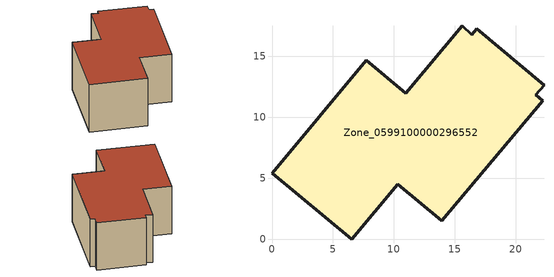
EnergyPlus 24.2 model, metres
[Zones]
Zone_0599100000296552
 floor ground (C_G): 16.79,17.27 22.3,12.64 21.64,11.87 22.19,11.35 13.92,1.52 10.3,4.52 6.54,0 0,5.43 7.72,14.68 10.96,11.99 15.61,17.52 16.39,16.79 z0
 wall outside (C_F): 7.72,14.68 0,5.43 6.54,0 10.3,4.52 13.92,1.52 22.19,11.35 21.64,11.87 22.3,12.64 16.79,17.27 16.39,16.79 15.61,17.52 10.96,11.99 7.72,14.68 z0:7.88
 roof outside (C_R): 22.3,12.64 16.79,17.27 16.39,16.79 15.61,17.52 10.96,11.99 7.72,14.68 0,5.43 6.54,0 10.3,4.52 13.92,1.52 22.19,11.35 21.64,11.87 z7.88
[BUILDING]
Pand.0599100000296552: North Axis=0; Terrain=City; Loads Convergence Tolerance Value=0.04; Temperature Convergence Tolerance Value=0.4; Solar Distribution=FullExterior; Maximum Number of Warmup Days=25; Minimum Number of Warmup Days=1
[Site:Location]
Rotterdam.The.Hague.AP_ZH_NLD Design_Conditions: Latitude=51.96; Longitude=4.45; Time Zone=1; Elevation=-4.5
[SITE:GROUNDTEMPERATURE:BUILDINGSURFACE]
18, 18, 18, 18, 18, 18, 18, 18, 18, 18, 18, 18
[MATERIAL] Thermal Absorptance=0.9; Solar Absorptance=0.7; Visible Absorptance=0.7
Name | Roughness | Thickness | Conductivity | Density | Specific Heat
G.D.1992-2005 | MediumSmooth | 0.15 | 0.06 | 540 | 1210
F.D.1992-2005 | Rough | 0.3 | 0.12 | 1920 | 840
R.D.1992-2005 | MediumRough | 0.2 | 0.08 | 1500 | 1000
[CONSTRUCTION]
C_G: G.D.1992-2005
C_F: F.D.1992-2005
C_R: R.D.1992-2005
[ZONE]
Zone_0599100000296552: Type=1; Multiplier=1; Ceiling Height=Autocalculate; Volume=Autocalculate; Floor Area=autocalculate; Part of Total Floor Area=Yes
[ZONEINFILTRATION:DESIGNFLOWRATE]
Infil_Zone_0599100000296552: Zone or ZoneList or Space or SpaceList=Zone_0599100000296552; Schedule=AlwaysOn; Design Flow Rate Calculation Method=Flow/Area; Flow Rate per Floor Area=0.0021; Constant Term Coefficient=1; Temperature Term Coefficient=0; Velocity Term Coefficient=0; Velocity Squared Term Coefficient=0
[HVACTEMPLATE:ZONE:IDEALLOADSAIRSYSTEM]
Zone_0599100000296552: Maximum Heating Supply Air Temperature=50; Minimum Cooling Supply Air Temperature=13; Maximum Heating Supply Air Humidity Ratio=0.0156; Minimum Cooling Supply Air Humidity Ratio=0.0077; Heating Limit=NoLimit; Cooling Limit=NoLimit; Dehumidification Control Type=ConstantSensibleHeatRatio; Cooling Sensible Heat Ratio=0.7; Dehumidification Setpoint=60; Humidification Control Type=None; Humidification Setpoint=30; Outdoor Air Method=None; Outdoor Air Flow Rate per Person=0.00944; Outdoor Air Flow Rate per Zone Floor Area=0; Outdoor Air Flow Rate per Zone=0; Demand Controlled Ventilation Type=None; Outdoor Air Economizer Type=NoEconomizer; Heat Recovery Type=None; Sensible Heat Recovery Effectiveness=0.7; Latent Heat Recovery Effectiveness=0.65
[ZONECONTROL:THERMOSTAT]
ThermostatControl_Zone_0599100000296552: Zone or ZoneList=Zone_0599100000296552; Control Type Schedule=DualSetpointControlType; Control 1=Thermostat_Zone_0599100000296552; Temperature Difference Between Cutout And Setpoint=0
[THERMOSTATSETPOINT:DUALSETPOINT]
Thermostat_Zone_0599100000296552: Heating Setpoint Temperature Schedule=HeatingSetpoint_Zone_0599100000296552; Cooling Setpoint Temperature Schedule=CoolingSetpoint_Zone_0599100000296552
[SCHEDULE:COMPACT]
HeatingSetpoint_Zone_0599100000296552: Through: 12/31, For: AllDays, Until: 24:00, 21
CoolingSetpoint_Zone_0599100000296552: Through: 12/31, For: AllDays, Until: 24:00, 24
DualSetpointControlType: Through: 12/31, For: AllDays, Until: 24:00, 4
AlwaysOn: Through: 12/31, For: AllDays, Until: 24:00, 1
